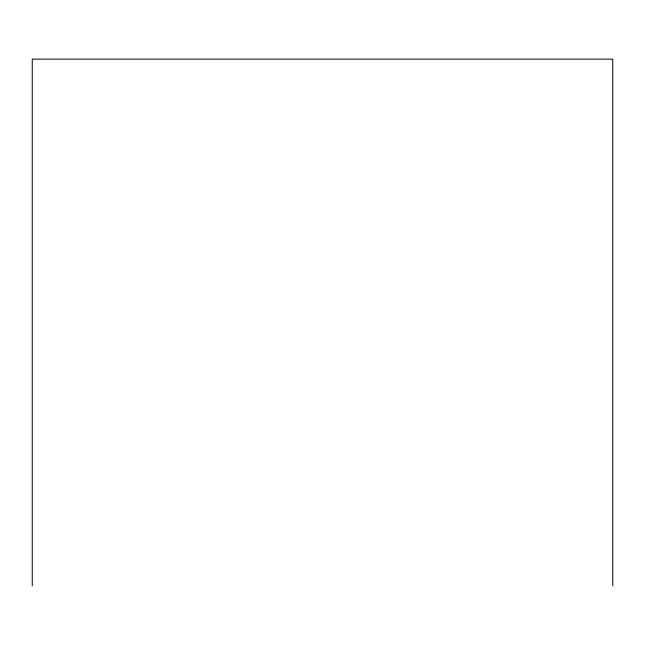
<?xml version="1.0" encoding="UTF-8"?>
<svg xmlns="http://www.w3.org/2000/svg" width="645" height="645" viewBox="0 0 645 645"><rect width="100%" height="100%" fill="white"/><g stroke="black" fill="none" stroke-linecap="round" stroke-linejoin="round"><path stroke-width="0.97" d="M612.75 585.87L612.75 59.13L32.25 59.13L32.25 585.87"/></g></svg>
